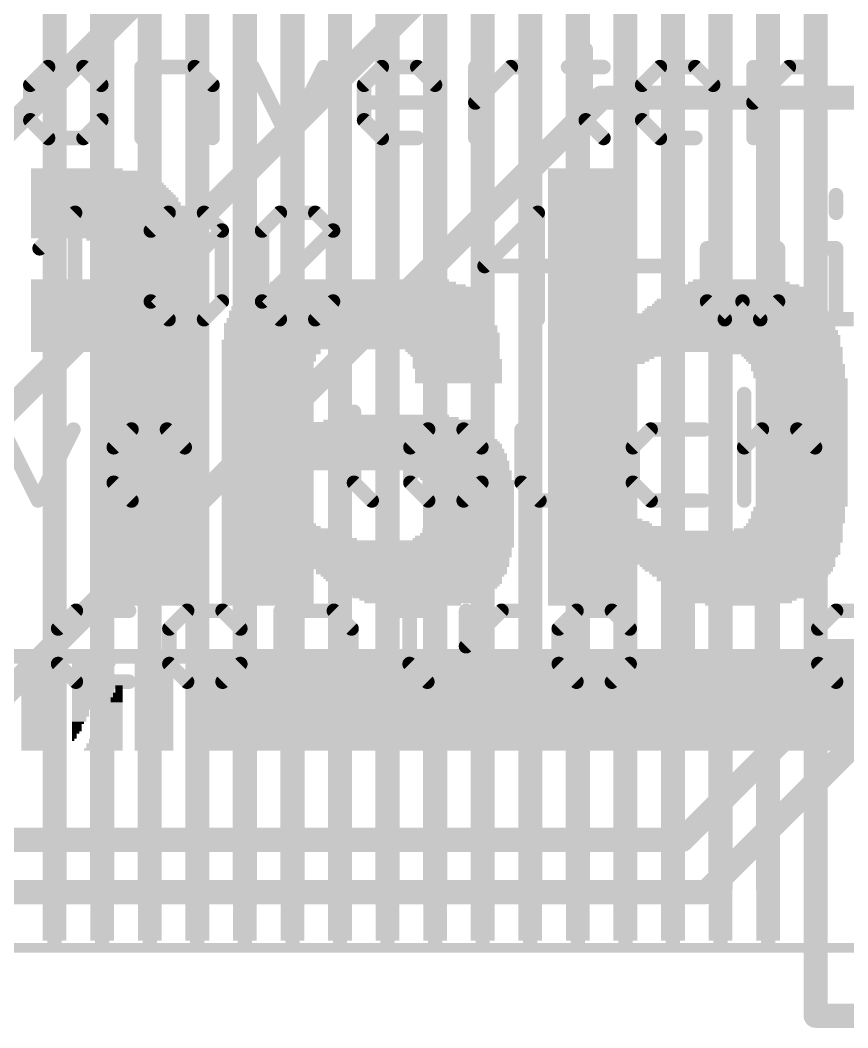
# Model space of a CAD drawing. Extents: x -14.2 to 48.4, y -5.3 to 35.
# Drawn here: x 20.07 to 28.77, y 3.42 to 14.02 of the extents above; entities that cross this region are included whole.
import ezdxf

# ---------------------------------------------------------------- set-up
doc = ezdxf.new("R2010")
doc.units = 0
for name, color, linetype in [('1', 12, 'CONTINUOUS'), ('16', 132, 'CONTINUOUS'), ('21', 40, 'CONTINUOUS'), ('22', 6, 'CONTINUOUS'), ('51', 253, 'CONTINUOUS')]:
    doc.layers.add(name, color=color, linetype=linetype)

# ---------------------------------------------------------------- blocks, each defined once
blk = doc.blocks.new('RECT')
blk.add_solid([(-0.5, -0.5), (0.5, -0.5), (-0.5, 0.5), (0.5, 0.5)])

msp = doc.modelspace()

# ---------------------------------------------------------------- linework, layer by layer
at = {"layer": '1', "const_width": 0.254}
for points in [[(20.43, 4.89), (20.43, 18.16)], [(20.93, 18.16), (20.93, 4.89)], [(21.43, 4.89), (21.43, 18.16)], [(21.93, 18.16), (21.93, 4.89)], [(22.43, 4.89), (22.43, 18.16)], [(22.93, 18.16), (22.93, 4.89)], [(23.43, 4.89), (23.43, 18.16)], [(23.93, 18.16), (23.93, 4.89)], [(24.43, 4.89), (24.43, 18.16)], [(24.93, 18.16), (24.93, 4.89)], [(25.43, 4.89), (25.43, 18.16)], [(25.93, 18.16), (25.93, 4.89)], [(26.43, 4.89), (26.43, 18.16)], [(26.93, 18.16), (26.93, 4.89)], [(27.43, 4.89), (27.43, 18.16)], [(27.93, 18.16), (27.93, 4.89)], [(28.43, 4.89), (28.43, 18.16)], [(28.43, 3.75), (28.43, 4.89)], [(28.43, 4.89), (28.43, 3.55)], [(28.43, 3.55), (29.48, 3.55)]]:
    msp.add_lwpolyline(points, dxfattribs=at)
at = {"layer": '1', "const_width": 0.127}
for points in [[(28.4935, 4.89, 1), (28.3665, 4.89)], [(28.4935, 4.89, 1), (28.3665, 4.89)], [(20.3665, 4.89, 1), (20.4935, 4.89)], [(20.8665, 4.89, 1), (20.9935, 4.89)], [(21.3665, 4.89, 1), (21.4935, 4.89)], [(21.8665, 4.89, 1), (21.9935, 4.89)], [(22.3665, 4.89, 1), (22.4935, 4.89)], [(22.8665, 4.89, 1), (22.9935, 4.89)], [(23.3665, 4.89, 1), (23.4935, 4.89)], [(23.8665, 4.89, 1), (23.9935, 4.89)], [(24.3665, 4.89, 1), (24.4935, 4.89)], [(24.8665, 4.89, 1), (24.9935, 4.89)], [(25.3665, 4.89, 1), (25.4935, 4.89)], [(25.8665, 4.89, 1), (25.9935, 4.89)], [(26.3665, 4.89, 1), (26.4935, 4.89)], [(26.8665, 4.89, 1), (26.9935, 4.89)], [(27.3665, 4.89, 1), (27.4935, 4.89)], [(27.8665, 4.89, 1), (27.9935, 4.89)], [(28.3665, 4.89, 1), (28.4935, 4.89)], [(28.3665, 3.75, 1), (28.4935, 3.75)], [(28.43, 3.6135, 1), (28.43, 3.4865)], [(28.3665, 3.55, 1), (28.4935, 3.55)]]:
    msp.add_lwpolyline(points, format="xyb", dxfattribs=at)
at = {"layer": '16', "const_width": 0.254}
for points in [[(17.48, 10.4), (23.68, 16.6)], [(18.68, 8.65), (24.93, 14.9)], [(36.146, 13.716), (27.28, 4.85)], [(19.88, 6.9), (26.18, 13.2)], [(26.18, 13.2), (30.592, 13.2)], [(34.58, 12.95), (27.03, 5.4)], [(27.03, 5.4), (11.9319, 5.4)], [(27.28, 4.85), (11.6813, 4.85)]]:
    msp.add_lwpolyline(points, dxfattribs=at)
at = {"layer": '16', "const_width": 0.127}
for points in [[(26.18, 13.2635, 1), (26.18, 13.1365)], [(26.2249, 13.1551, 1), (26.1351, 13.2449)], [(26.9851, 5.4449, 1), (27.0749, 5.3551)], [(27.03, 5.3365, 1), (27.03, 5.4635)], [(27.2351, 4.8949, 1), (27.3249, 4.8051)], [(27.28, 4.7865, 1), (27.28, 4.9135)]]:
    msp.add_lwpolyline(points, format="xyb", dxfattribs=at)
at = {"layer": '21', "const_width": 0.1524}
for points in [[(26.0134, 13.7083), (26.0134, 12.9626)], [(20.3613, 13.5219), (20.1749, 13.3355)], [(20.7342, 13.5219), (20.3613, 13.5219)], [(20.9206, 13.3355), (20.7342, 13.5219)], [(21.3443, 12.7762), (21.3443, 13.5219)], [(21.3443, 13.5219), (21.9036, 13.5219)], [(21.9036, 13.5219), (22.09, 13.3355)], [(22.5137, 13.5219), (22.8865, 12.7762)], [(22.8865, 12.7762), (23.2594, 13.5219)], [(23.6831, 13.3355), (23.8695, 13.5219)], [(23.8695, 13.5219), (24.2424, 13.5219)], [(24.2424, 13.5219), (24.4288, 13.3355)], [(24.8525, 12.7762), (24.8525, 13.5219)], [(24.8525, 13.1491), (25.2253, 13.5219)], [(25.2253, 13.5219), (25.4118, 13.5219)], [(25.827, 13.5219), (26.1998, 13.5219)], [(26.6066, 13.3355), (26.793, 13.5219)], [(26.793, 13.5219), (27.1658, 13.5219)], [(27.1658, 13.5219), (27.3523, 13.3355)], [(27.776, 12.7762), (27.776, 13.5219)], [(27.776, 13.1491), (28.1488, 13.5219)], [(28.1488, 13.5219), (28.3352, 13.5219)], [(20.1749, 13.3355), (20.1749, 12.9626)], [(20.9206, 12.9626), (20.9206, 13.3355)], [(22.09, 13.3355), (22.09, 12.7762)], [(23.6831, 12.9626), (23.6831, 13.3355)], [(24.4288, 13.3355), (24.4288, 13.1491)], [(26.6066, 12.9626), (26.6066, 13.3355)], [(27.3523, 13.3355), (27.3523, 13.1491)], [(24.4288, 13.1491), (23.6831, 13.1491)], [(27.3523, 13.1491), (26.6066, 13.1491)], [(20.1749, 12.9626), (20.3613, 12.7762)], [(20.7342, 12.7762), (20.9206, 12.9626)], [(23.8695, 12.7762), (23.6831, 12.9626)], [(26.0134, 12.9626), (26.1998, 12.7762)], [(26.793, 12.7762), (26.6066, 12.9626)], [(20.3613, 12.7762), (20.7342, 12.7762)], [(24.2424, 12.7762), (23.8695, 12.7762)], [(27.1658, 12.7762), (26.793, 12.7762)], [(28.6445, 12.1762), (28.6445, 11.9898)], [(20.2723, 11.6169), (20.6452, 11.9898)], [(20.6452, 11.9898), (20.6452, 10.8712)], [(21.4417, 11.8033), (21.6282, 11.9898)], [(21.6282, 11.9898), (22.001, 11.9898)], [(22.001, 11.9898), (22.1874, 11.8033)], [(22.6111, 11.8033), (22.7975, 11.9898)], [(22.7975, 11.9898), (23.1704, 11.9898)], [(23.1704, 11.9898), (23.3568, 11.8033)], [(25.5092, 11.9898), (24.9499, 11.4305)], [(25.5092, 10.8712), (25.5092, 11.9898)], [(21.4417, 11.0576), (21.4417, 11.8033)], [(21.4417, 11.0576), (22.1874, 11.8033)], [(22.1874, 11.8033), (22.1874, 11.0576)], [(22.6111, 11.0576), (22.6111, 11.8033)], [(22.6111, 11.0576), (23.3568, 11.8033)], [(23.3568, 11.8033), (23.3568, 11.0576)], [(27.2887, 11.6169), (27.2887, 11.0576)], [(28.0344, 11.0576), (28.0344, 11.6169)], [(28.4581, 11.6169), (28.6445, 11.6169)], [(28.6445, 11.6169), (28.6445, 10.8712)], [(24.9499, 11.4305), (25.6956, 11.4305)], [(26.1193, 11.4305), (26.865, 11.4305)], [(21.6282, 10.8712), (21.4417, 11.0576)], [(22.1874, 11.0576), (22.001, 10.8712)], [(22.7975, 10.8712), (22.6111, 11.0576)], [(23.3568, 11.0576), (23.1704, 10.8712)], [(27.2887, 11.0576), (27.4751, 10.8712)], [(27.4751, 10.8712), (27.6616, 11.0576)], [(27.6616, 11.0576), (27.848, 10.8712)], [(27.848, 10.8712), (28.0344, 11.0576)], [(20.2723, 10.8712), (21.018, 10.8712)], [(22.001, 10.8712), (21.6282, 10.8712)], [(23.1704, 10.8712), (22.7975, 10.8712)], [(28.4581, 10.8712), (28.831, 10.8712)], [(27.6785, 10.0848), (27.6785, 8.9662)], [(23.5771, 9.8983), (23.5771, 9.1526)], [(19.8825, 9.7119), (20.2554, 8.9662)], [(20.2554, 8.9662), (20.6282, 9.7119)], [(21.0519, 9.5255), (21.2384, 9.7119)], [(21.2384, 9.7119), (21.6112, 9.7119)], [(21.6112, 9.7119), (21.7976, 9.5255)], [(23.3907, 9.7119), (23.7636, 9.7119)], [(24.3567, 9.7119), (24.1703, 9.5255)], [(24.7296, 9.7119), (24.3567, 9.7119)], [(24.916, 9.5255), (24.7296, 9.7119)], [(25.3397, 9.7119), (25.3397, 9.1526)], [(26.0854, 8.9662), (26.0854, 9.7119)], [(26.6955, 9.7119), (26.5091, 9.5255)], [(27.2548, 9.7119), (26.6955, 9.7119)], [(27.6785, 9.5255), (27.8649, 9.7119)], [(27.8649, 9.7119), (28.2378, 9.7119)], [(28.2378, 9.7119), (28.4242, 9.5255)], [(21.0519, 9.1526), (21.0519, 9.5255)], [(21.7976, 9.5255), (21.7976, 9.3391)], [(24.1703, 9.5255), (24.1703, 9.1526)], [(24.916, 9.1526), (24.916, 9.5255)], [(26.5091, 9.5255), (26.5091, 9.1526)], [(28.4242, 9.5255), (28.4242, 8.9662)], [(21.7976, 9.3391), (21.0519, 9.3391)], [(21.2384, 8.9662), (21.0519, 9.1526)], [(23.5771, 9.1526), (23.7636, 8.9662)], [(24.1703, 9.1526), (24.3567, 8.9662)], [(24.7296, 8.9662), (24.916, 9.1526)], [(25.3397, 9.1526), (25.5261, 8.9662)], [(26.5091, 9.1526), (26.6955, 8.9662)], [(21.6112, 8.9662), (21.2384, 8.9662)], [(24.3567, 8.9662), (24.7296, 8.9662)], [(25.5261, 8.9662), (26.0854, 8.9662)], [(26.6955, 8.9662), (27.2548, 8.9662)], [(26.8989, 8.1798), (27.0853, 8.1798)], [(27.0853, 8.1798), (27.0853, 7.0612)], [(27.6785, 8.1798), (27.8649, 8.1798)], [(27.8649, 8.1798), (27.8649, 7.0612)], [(24.1618, 7.9933), (24.1618, 7.2476)], [(20.6537, 7.8069), (20.4672, 7.6205)], [(21.2129, 7.8069), (20.6537, 7.8069)], [(21.8231, 7.8069), (21.6366, 7.6205)], [(22.1959, 7.8069), (21.8231, 7.8069)], [(22.3823, 7.6205), (22.1959, 7.8069)], [(22.806, 7.0612), (22.806, 7.8069)], [(22.806, 7.8069), (23.3653, 7.8069)], [(23.3653, 7.8069), (23.5517, 7.6205)], [(23.9754, 7.8069), (24.3483, 7.8069)], [(24.755, 7.0612), (24.755, 7.8069)], [(24.755, 7.4341), (25.1279, 7.8069)], [(25.1279, 7.8069), (25.3143, 7.8069)], [(25.9159, 7.8069), (25.7295, 7.6205)], [(26.2888, 7.8069), (25.9159, 7.8069)], [(26.4752, 7.6205), (26.2888, 7.8069)], [(28.4581, 7.6205), (28.6445, 7.8069)], [(28.6445, 7.8069), (29.0174, 7.8069)], [(20.4672, 7.6205), (20.4672, 7.2476)], [(21.6366, 7.6205), (21.6366, 7.2476)], [(22.3823, 7.2476), (22.3823, 7.6205)], [(23.5517, 7.6205), (23.5517, 7.0612)], [(25.7295, 7.6205), (25.7295, 7.2476)], [(26.4752, 7.2476), (26.4752, 7.6205)], [(28.4581, 7.2476), (28.4581, 7.6205)], [(29.2038, 7.4341), (28.4581, 7.4341)], [(20.4672, 7.2476), (20.6537, 7.0612)], [(21.6366, 7.2476), (21.8231, 7.0612)], [(22.1959, 7.0612), (22.3823, 7.2476)], [(24.1618, 7.2476), (24.3483, 7.0612)], [(25.7295, 7.2476), (25.9159, 7.0612)], [(26.2888, 7.0612), (26.4752, 7.2476)], [(28.6445, 7.0612), (28.4581, 7.2476)], [(20.6537, 7.0612), (21.2129, 7.0612)], [(21.8231, 7.0612), (22.1959, 7.0612)], [(25.9159, 7.0612), (26.2888, 7.0612)], [(26.8989, 7.0612), (27.2718, 7.0612)], [(27.6785, 7.0612), (28.0514, 7.0612)], [(29.0174, 7.0612), (28.6445, 7.0612)]]:
    msp.add_lwpolyline(points, dxfattribs=at)
at = {"layer": '21', "const_width": 0.0762}
for points in [[(26.0515, 13.7083, 1), (25.9753, 13.7083)], [(20.3613, 13.56, 1), (20.3613, 13.4838)], [(20.3883, 13.495, 1), (20.3344, 13.5488)], [(20.7611, 13.5488, 1), (20.7072, 13.495)], [(20.7342, 13.4838, 1), (20.7342, 13.56)], [(21.3824, 13.5219, 1), (21.3062, 13.5219)], [(21.3443, 13.56, 1), (21.3443, 13.4838)], [(21.9305, 13.5488, 1), (21.8766, 13.495)], [(21.9036, 13.4838, 1), (21.9036, 13.56)], [(22.5478, 13.5389, 1), (22.4796, 13.5049)], [(23.2935, 13.5049, 1), (23.2253, 13.5389)], [(23.8695, 13.56, 1), (23.8695, 13.4838)], [(23.8964, 13.495, 1), (23.8426, 13.5488)], [(24.2693, 13.5488, 1), (24.2154, 13.495)], [(24.2424, 13.4838, 1), (24.2424, 13.56)], [(24.8906, 13.5219, 1), (24.8144, 13.5219)], [(25.2253, 13.56, 1), (25.2253, 13.4838)], [(25.2523, 13.495, 1), (25.1984, 13.5488)], [(25.4118, 13.4838, 1), (25.4118, 13.56)], [(25.827, 13.56, 1), (25.827, 13.4838)], [(26.1998, 13.4838, 1), (26.1998, 13.56)], [(26.793, 13.56, 1), (26.793, 13.4838)], [(26.8199, 13.495, 1), (26.7661, 13.5488)], [(27.1928, 13.5488, 1), (27.1389, 13.495)], [(27.1658, 13.4838, 1), (27.1658, 13.56)], [(27.8141, 13.5219, 1), (27.7379, 13.5219)], [(28.1488, 13.56, 1), (28.1488, 13.4838)], [(28.1758, 13.495, 1), (28.1219, 13.5488)], [(28.3352, 13.4838, 1), (28.3352, 13.56)], [(20.1479, 13.3624, 1), (20.2018, 13.3085)], [(20.213, 13.3355, 1), (20.1368, 13.3355)], [(20.9587, 13.3355, 1), (20.8825, 13.3355)], [(20.8936, 13.3085, 1), (20.9475, 13.3624)], [(22.1281, 13.3355, 1), (22.0519, 13.3355)], [(22.063, 13.3085, 1), (22.1169, 13.3624)], [(23.6561, 13.3624, 1), (23.71, 13.3085)], [(23.7212, 13.3355, 1), (23.645, 13.3355)], [(24.4669, 13.3355, 1), (24.3907, 13.3355)], [(24.4018, 13.3085, 1), (24.4557, 13.3624)], [(26.5796, 13.3624, 1), (26.6335, 13.3085)], [(26.6447, 13.3355, 1), (26.5685, 13.3355)], [(27.3904, 13.3355, 1), (27.3142, 13.3355)], [(27.3253, 13.3085, 1), (27.3792, 13.3624)], [(23.6831, 13.1872, 1), (23.6831, 13.111)], [(24.3907, 13.1491, 1), (24.4669, 13.1491)], [(24.4288, 13.111, 1), (24.4288, 13.1872)], [(24.8255, 13.176, 1), (24.8794, 13.1221)], [(26.6066, 13.1872, 1), (26.6066, 13.111)], [(27.3142, 13.1491, 1), (27.3904, 13.1491)], [(27.3523, 13.111, 1), (27.3523, 13.1872)], [(27.749, 13.176, 1), (27.8029, 13.1221)], [(20.2018, 12.9896, 1), (20.1479, 12.9357)], [(20.9475, 12.9357, 1), (20.8937, 12.9896)], [(23.71, 12.9896, 1), (23.6561, 12.9357)], [(26.0403, 12.9896, 1), (25.9865, 12.9357)], [(26.6335, 12.9896, 1), (26.5796, 12.9357)], [(20.1368, 12.9626, 1), (20.213, 12.9626)], [(20.8825, 12.9626, 1), (20.9587, 12.9626)], [(23.645, 12.9626, 1), (23.7212, 12.9626)], [(25.9753, 12.9626, 1), (26.0515, 12.9626)], [(26.5685, 12.9626, 1), (26.6447, 12.9626)], [(20.3613, 12.8143, 1), (20.3613, 12.7381)], [(20.3344, 12.7493, 1), (20.3883, 12.8031)], [(20.7072, 12.8031, 1), (20.7611, 12.7493)], [(20.7342, 12.7381, 1), (20.7342, 12.8143)], [(22.8525, 12.7932, 1), (22.9206, 12.7592)], [(22.8525, 12.7592, 1), (22.9206, 12.7932)], [(23.8695, 12.8143, 1), (23.8695, 12.7381)], [(23.8426, 12.7493, 1), (23.8964, 12.8031)], [(24.2424, 12.7381, 1), (24.2424, 12.8143)], [(26.1729, 12.7493, 1), (26.2268, 12.8031)], [(26.793, 12.8143, 1), (26.793, 12.7381)], [(26.7661, 12.7493, 1), (26.8199, 12.8031)], [(27.1658, 12.7381, 1), (27.1658, 12.8143)], [(21.3062, 12.7762, 1), (21.3824, 12.7762)], [(22.0519, 12.7762, 1), (22.1281, 12.7762)], [(24.8144, 12.7762, 1), (24.8906, 12.7762)], [(27.7379, 12.7762, 1), (27.8141, 12.7762)], [(28.6826, 12.1762, 1), (28.6064, 12.1762)], [(20.6833, 11.9898, 1), (20.6071, 11.9898)], [(20.6721, 11.9628, 1), (20.6182, 12.0167)], [(21.6282, 12.0279, 1), (21.6282, 11.9517)], [(21.6551, 11.9628, 1), (21.6012, 12.0167)], [(22.0279, 12.0167, 1), (21.9741, 11.9628)], [(22.001, 11.9517, 1), (22.001, 12.0279)], [(22.7975, 12.0279, 1), (22.7975, 11.9517)], [(22.8245, 11.9628, 1), (22.7706, 12.0167)], [(23.1973, 12.0167, 1), (23.1435, 11.9628)], [(23.1704, 11.9517, 1), (23.1704, 12.0279)], [(25.5473, 11.9898, 1), (25.4711, 11.9898)], [(25.5361, 11.9628, 1), (25.4822, 12.0167)], [(28.6064, 11.9898, 1), (28.6826, 11.9898)], [(21.4798, 11.8033, 1), (21.4036, 11.8033)], [(21.4148, 11.8303, 1), (21.4687, 11.7764)], [(22.2255, 11.8033, 1), (22.1493, 11.8033)], [(22.2144, 11.7764, 1), (22.1605, 11.8303)], [(22.1605, 11.7764, 1), (22.2144, 11.8303)], [(22.6492, 11.8033, 1), (22.573, 11.8033)], [(22.5842, 11.8303, 1), (22.6381, 11.7764)], [(23.3949, 11.8033, 1), (23.3187, 11.8033)], [(23.3838, 11.7764, 1), (23.3299, 11.8303)], [(23.3299, 11.7764, 1), (23.3838, 11.8303)], [(20.2454, 11.6438, 1), (20.2993, 11.59)], [(27.3268, 11.6169, 1), (27.2506, 11.6169)], [(28.0725, 11.6169, 1), (27.9963, 11.6169)], [(28.4581, 11.655, 1), (28.4581, 11.5788)], [(28.6826, 11.6169, 1), (28.6064, 11.6169)], [(28.6445, 11.5788, 1), (28.6445, 11.655)], [(24.9499, 11.4686, 1), (24.9499, 11.3924)], [(24.923, 11.4574, 1), (24.9769, 11.4035)], [(25.6956, 11.3924, 1), (25.6956, 11.4686)], [(26.1193, 11.4686, 1), (26.1193, 11.3924)], [(26.865, 11.3924, 1), (26.865, 11.4686)], [(21.4687, 11.0846, 1), (21.4148, 11.0307)], [(21.4148, 11.0846, 1), (21.4687, 11.0307)], [(22.2144, 11.0307, 1), (22.1605, 11.0846)], [(22.6381, 11.0846, 1), (22.5842, 11.0307)], [(22.5842, 11.0846, 1), (22.6381, 11.0307)], [(23.3838, 11.0307, 1), (23.3299, 11.0846)], [(27.3157, 11.0846, 1), (27.2618, 11.0307)], [(27.6885, 11.0846, 1), (27.6346, 11.0307)], [(27.6885, 11.0307, 1), (27.6346, 11.0846)], [(28.0614, 11.0307, 1), (28.0075, 11.0846)], [(21.4036, 11.0576, 1), (21.4798, 11.0576)], [(22.1493, 11.0576, 1), (22.2255, 11.0576)], [(22.573, 11.0576, 1), (22.6492, 11.0576)], [(23.3187, 11.0576, 1), (23.3949, 11.0576)], [(27.2506, 11.0576, 1), (27.3268, 11.0576)], [(27.9963, 11.0576, 1), (28.0725, 11.0576)], [(20.2723, 10.9093, 1), (20.2723, 10.8331)], [(21.018, 10.8331, 1), (21.018, 10.9093)], [(21.6282, 10.9093, 1), (21.6282, 10.8331)], [(21.6012, 10.8443, 1), (21.6551, 10.8981)], [(21.9741, 10.8981, 1), (22.0279, 10.8443)], [(22.001, 10.8331, 1), (22.001, 10.9093)], [(22.7975, 10.9093, 1), (22.7975, 10.8331)], [(22.7706, 10.8443, 1), (22.8245, 10.8981)], [(23.1435, 10.8981, 1), (23.1973, 10.8443)], [(23.1704, 10.8331, 1), (23.1704, 10.9093)], [(27.4482, 10.8981, 1), (27.5021, 10.8443)], [(27.4482, 10.8443, 1), (27.5021, 10.8981)], [(27.821, 10.8981, 1), (27.8749, 10.8443)], [(27.821, 10.8443, 1), (27.8749, 10.8981)], [(28.4581, 10.9093, 1), (28.4581, 10.8331)], [(20.6071, 10.8712, 1), (20.6833, 10.8712)], [(25.4711, 10.8712, 1), (25.5473, 10.8712)], [(28.6064, 10.8712, 1), (28.6826, 10.8712)], [(27.7166, 10.0848, 1), (27.6404, 10.0848)], [(23.6152, 9.8983, 1), (23.539, 9.8983)], [(20.6623, 9.6949, 1), (20.5942, 9.7289)], [(21.2384, 9.75, 1), (21.2384, 9.6738)], [(21.2653, 9.685, 1), (21.2114, 9.7388)], [(21.6381, 9.7388, 1), (21.5843, 9.685)], [(21.6112, 9.6738, 1), (21.6112, 9.75)], [(23.3907, 9.75, 1), (23.3907, 9.6738)], [(23.7636, 9.6738, 1), (23.7636, 9.75)], [(24.3567, 9.75, 1), (24.3567, 9.6738)], [(24.3837, 9.685, 1), (24.3298, 9.7388)], [(24.7565, 9.7388, 1), (24.7027, 9.685)], [(24.7296, 9.6738, 1), (24.7296, 9.75)], [(25.3778, 9.7119, 1), (25.3016, 9.7119)], [(26.1235, 9.7119, 1), (26.0473, 9.7119)], [(26.6955, 9.75, 1), (26.6955, 9.6738)], [(26.7225, 9.685, 1), (26.6686, 9.7388)], [(27.2548, 9.6738, 1), (27.2548, 9.75)], [(27.8649, 9.75, 1), (27.8649, 9.6738)], [(27.8919, 9.685, 1), (27.838, 9.7388)], [(28.2647, 9.7388, 1), (28.2108, 9.685)], [(28.2378, 9.6738, 1), (28.2378, 9.75)], [(21.09, 9.5255, 1), (21.0138, 9.5255)], [(21.025, 9.5524, 1), (21.0789, 9.4985)], [(21.8357, 9.5255, 1), (21.7595, 9.5255)], [(21.7707, 9.4985, 1), (21.8246, 9.5524)], [(24.2084, 9.5255, 1), (24.1322, 9.5255)], [(24.1434, 9.5524, 1), (24.1973, 9.4985)], [(24.9541, 9.5255, 1), (24.8779, 9.5255)], [(24.8891, 9.4985, 1), (24.943, 9.5524)], [(26.5472, 9.5255, 1), (26.471, 9.5255)], [(26.4822, 9.5524, 1), (26.5361, 9.4985)], [(27.6516, 9.5524, 1), (27.7055, 9.4985)], [(28.4623, 9.5255, 1), (28.3861, 9.5255)], [(28.3973, 9.4985, 1), (28.4512, 9.5524)], [(21.0519, 9.3772, 1), (21.0519, 9.301)], [(21.7595, 9.3391, 1), (21.8357, 9.3391)], [(21.7976, 9.301, 1), (21.7976, 9.3772)], [(21.0789, 9.1796, 1), (21.025, 9.1257)], [(23.6041, 9.1796, 1), (23.5502, 9.1257)], [(24.1973, 9.1796, 1), (24.1434, 9.1257)], [(24.943, 9.1257, 1), (24.8891, 9.1796)], [(25.3667, 9.1796, 1), (25.3128, 9.1257)], [(26.5361, 9.1796, 1), (26.4822, 9.1257)], [(21.0138, 9.1526, 1), (21.09, 9.1526)], [(23.539, 9.1526, 1), (23.6152, 9.1526)], [(24.1322, 9.1526, 1), (24.2084, 9.1526)], [(24.8779, 9.1526, 1), (24.9541, 9.1526)], [(25.3016, 9.1526, 1), (25.3778, 9.1526)], [(26.471, 9.1526, 1), (26.5472, 9.1526)], [(20.2213, 8.9832, 1), (20.2895, 8.9492)], [(20.2213, 8.9492, 1), (20.2895, 8.9832)], [(21.2384, 9.0043, 1), (21.2384, 8.9281)], [(21.2114, 8.9393, 1), (21.2653, 8.9931)], [(21.6112, 8.9281, 1), (21.6112, 9.0043)], [(23.7366, 8.9393, 1), (23.7905, 8.9931)], [(24.3567, 9.0043, 1), (24.3567, 8.9281)], [(24.3298, 8.9393, 1), (24.3837, 8.9931)], [(24.7027, 8.9931, 1), (24.7565, 8.9393)], [(24.7296, 8.9281, 1), (24.7296, 9.0043)], [(25.5261, 9.0043, 1), (25.5261, 8.9281)], [(25.4992, 8.9393, 1), (25.5531, 8.9931)], [(26.0473, 8.9662, 1), (26.1235, 8.9662)], [(26.0854, 8.9281, 1), (26.0854, 9.0043)], [(26.6955, 9.0043, 1), (26.6955, 8.9281)], [(26.6686, 8.9393, 1), (26.7225, 8.9931)], [(27.2548, 8.9281, 1), (27.2548, 9.0043)], [(27.6404, 8.9662, 1), (27.7166, 8.9662)], [(28.3861, 8.9662, 1), (28.4623, 8.9662)], [(26.8989, 8.2179, 1), (26.8989, 8.1417)], [(27.1234, 8.1798, 1), (27.0472, 8.1798)], [(27.0853, 8.1417, 1), (27.0853, 8.2179)], [(27.6785, 8.2179, 1), (27.6785, 8.1417)], [(27.903, 8.1798, 1), (27.8268, 8.1798)], [(27.8649, 8.1417, 1), (27.8649, 8.2179)], [(24.1999, 7.9933, 1), (24.1237, 7.9933)], [(20.6537, 7.845, 1), (20.6537, 7.7688)], [(20.6806, 7.78, 1), (20.6267, 7.8338)], [(21.2129, 7.7688, 1), (21.2129, 7.845)], [(21.8231, 7.845, 1), (21.8231, 7.7688)], [(21.85, 7.78, 1), (21.7961, 7.8338)], [(22.2228, 7.8338, 1), (22.169, 7.78)], [(22.1959, 7.7688, 1), (22.1959, 7.845)], [(22.8441, 7.8069, 1), (22.7679, 7.8069)], [(22.806, 7.845, 1), (22.806, 7.7688)], [(23.3922, 7.8338, 1), (23.3384, 7.78)], [(23.3653, 7.7688, 1), (23.3653, 7.845)], [(23.9754, 7.845, 1), (23.9754, 7.7688)], [(24.3483, 7.7688, 1), (24.3483, 7.845)], [(24.7931, 7.8069, 1), (24.7169, 7.8069)], [(25.1279, 7.845, 1), (25.1279, 7.7688)], [(25.1548, 7.78, 1), (25.1009, 7.8338)], [(25.3143, 7.7688, 1), (25.3143, 7.845)], [(25.9159, 7.845, 1), (25.9159, 7.7688)], [(25.9429, 7.78, 1), (25.889, 7.8338)], [(26.3157, 7.8338, 1), (26.2618, 7.78)], [(26.2888, 7.7688, 1), (26.2888, 7.845)], [(28.6445, 7.845, 1), (28.6445, 7.7688)], [(28.6715, 7.78, 1), (28.6176, 7.8338)], [(20.5053, 7.6205, 1), (20.4291, 7.6205)], [(20.4403, 7.6474, 1), (20.4942, 7.5935)], [(21.6747, 7.6205, 1), (21.5985, 7.6205)], [(21.6097, 7.6474, 1), (21.6636, 7.5935)], [(22.4204, 7.6205, 1), (22.3442, 7.6205)], [(22.3554, 7.5935, 1), (22.4093, 7.6474)], [(23.5898, 7.6205, 1), (23.5136, 7.6205)], [(23.5248, 7.5935, 1), (23.5787, 7.6474)], [(25.7676, 7.6205, 1), (25.6914, 7.6205)], [(25.7026, 7.6474, 1), (25.7565, 7.5935)], [(26.5133, 7.6205, 1), (26.4371, 7.6205)], [(26.4483, 7.5935, 1), (26.5022, 7.6474)], [(28.4962, 7.6205, 1), (28.42, 7.6205)], [(28.4312, 7.6474, 1), (28.485, 7.5935)], [(24.7281, 7.461, 1), (24.782, 7.4071)], [(28.4581, 7.4722, 1), (28.4581, 7.396)], [(20.4942, 7.2746, 1), (20.4403, 7.2207)], [(21.6636, 7.2746, 1), (21.6097, 7.2207)], [(22.4093, 7.2207, 1), (22.3554, 7.2746)], [(24.1888, 7.2746, 1), (24.1349, 7.2207)], [(25.7565, 7.2746, 1), (25.7026, 7.2207)], [(26.5022, 7.2207, 1), (26.4483, 7.2746)], [(28.485, 7.2746, 1), (28.4312, 7.2207)], [(20.4291, 7.2476, 1), (20.5053, 7.2476)], [(21.5985, 7.2476, 1), (21.6747, 7.2476)], [(22.3442, 7.2476, 1), (22.4204, 7.2476)], [(24.1237, 7.2476, 1), (24.1999, 7.2476)], [(25.6914, 7.2476, 1), (25.7676, 7.2476)], [(26.4371, 7.2476, 1), (26.5133, 7.2476)], [(28.42, 7.2476, 1), (28.4962, 7.2476)], [(20.6537, 7.0993, 1), (20.6537, 7.0231)], [(20.6267, 7.0343, 1), (20.6806, 7.0881)], [(21.2129, 7.0231, 1), (21.2129, 7.0993)], [(21.8231, 7.0993, 1), (21.8231, 7.0231)], [(21.7961, 7.0343, 1), (21.85, 7.0881)], [(22.169, 7.0881, 1), (22.2228, 7.0343)], [(22.1959, 7.0231, 1), (22.1959, 7.0993)], [(22.7679, 7.0612, 1), (22.8441, 7.0612)], [(23.5136, 7.0612, 1), (23.5898, 7.0612)], [(24.3213, 7.0343, 1), (24.3752, 7.0881)], [(24.7169, 7.0612, 1), (24.7931, 7.0612)], [(25.9159, 7.0993, 1), (25.9159, 7.0231)], [(25.889, 7.0343, 1), (25.9429, 7.0881)], [(26.2619, 7.0881, 1), (26.3157, 7.0343)], [(26.2888, 7.0231, 1), (26.2888, 7.0993)], [(26.8989, 7.0993, 1), (26.8989, 7.0231)], [(27.0472, 7.0612, 1), (27.1234, 7.0612)], [(27.2718, 7.0231, 1), (27.2718, 7.0993)], [(27.6785, 7.0993, 1), (27.6785, 7.0231)], [(27.8268, 7.0612, 1), (27.903, 7.0612)], [(28.0514, 7.0231, 1), (28.0514, 7.0993)], [(28.6445, 7.0993, 1), (28.6445, 7.0231)], [(28.6176, 7.0343, 1), (28.6715, 7.0881)]]:
    msp.add_lwpolyline(points, format="xyb", dxfattribs=at)
at = {"layer": '51', "const_width": 0.1016}
msp.add_lwpolyline([(10.33, 4.265), (36.03, 4.265)], dxfattribs=at)

# ---------------------------------------------------------------- block references
at = {"layer": '1', "xscale": 1.1, "yscale": 0.25, "rotation": 90}
for p in [(20.43, 4.89), (20.93, 4.89), (21.43, 4.89), (21.93, 4.89), (22.43, 4.89), (22.93, 4.89), (23.43, 4.89), (23.93, 4.89), (24.43, 4.89), (24.93, 4.89), (25.43, 4.89), (25.93, 4.89), (26.43, 4.89), (26.93, 4.89), (27.43, 4.89), (27.93, 4.89), (28.43, 4.89)]:
    msp.add_blockref('RECT', p, dxfattribs=at)
at = {"layer": '22', "yscale": 0.0254, "rotation": 180}
for p, xscale in [((20.6629, 12.446), 0.9652), ((20.7645, 12.4206), 1.1684), ((20.7772, 12.3952), 1.1938), ((26.0858, 12.446), 0.9398), ((26.0858, 12.4206), 0.9398), ((26.0858, 12.3952), 0.9398), ((20.8153, 12.3698), 1.27), ((20.8534, 12.3444), 1.3462), ((20.8534, 12.319), 1.3462), ((20.8788, 12.2936), 1.397), ((26.0858, 12.3698), 0.9398), ((26.0858, 12.3444), 0.9398), ((26.0858, 12.319), 0.9398), ((26.0858, 12.2936), 0.9398), ((20.8915, 12.2682), 1.4224), ((20.9042, 12.2428), 1.4478), ((20.9169, 12.2174), 1.4732), ((20.9296, 12.192), 1.4986), ((26.0858, 12.2682), 0.9398), ((26.0858, 12.2428), 0.9398), ((26.0858, 12.2174), 0.9398), ((26.0858, 12.192), 0.9398), ((20.9423, 12.1666), 1.524), ((20.955, 12.1412), 1.5494), ((20.955, 12.1158), 1.5494), ((20.9677, 12.0904), 1.5748), ((20.9677, 12.065), 1.5748), ((26.0858, 12.1666), 0.9398), ((26.0858, 12.1412), 0.9398), ((26.0858, 12.1158), 0.9398), ((26.0858, 12.0904), 0.9398), ((26.0858, 12.065), 0.9398), ((20.9677, 12.0396), 1.5748), ((20.9804, 12.0142), 1.6002), ((20.9804, 11.9888), 1.6002), ((20.9931, 11.9634), 1.6256), ((26.0858, 12.0396), 0.9398), ((26.0858, 12.0142), 0.9398), ((26.0858, 11.9888), 0.9398), ((26.0858, 11.9634), 0.9398), ((20.9931, 11.938), 1.6256), ((20.9931, 11.9126), 1.6256), ((20.9931, 11.8872), 1.6256), ((20.9931, 11.8618), 1.6256), ((26.0858, 11.938), 0.9398), ((26.0858, 11.9126), 0.9398), ((26.0858, 11.8872), 0.9398), ((26.0858, 11.8618), 0.9398), ((20.9931, 11.8364), 1.6256), ((21.0058, 11.811), 1.651), ((21.0058, 11.7856), 1.651), ((21.0058, 11.7602), 1.651), ((26.0858, 11.8364), 0.9398), ((26.0858, 11.811), 0.9398), ((26.0858, 11.7856), 0.9398), ((26.0858, 11.7602), 0.9398), ((21.0058, 11.7348), 1.651), ((21.2979, 11.7094), 1.0668), ((21.336, 11.684), 0.9906), ((21.336, 11.6586), 0.9906), ((26.0858, 11.7348), 0.9398), ((26.0858, 11.7094), 0.9398), ((26.0858, 11.684), 0.9398), ((26.0858, 11.6586), 0.9398), ((21.336, 11.6332), 0.9906), ((21.3487, 11.6078), 0.9652), ((21.3487, 11.5824), 0.9652), ((21.3487, 11.557), 0.9652), ((26.0858, 11.6332), 0.9398), ((26.0858, 11.6078), 0.9398), ((26.0858, 11.5824), 0.9398), ((26.0858, 11.557), 0.9398), ((21.3487, 11.5316), 0.9652), ((21.3487, 11.5062), 0.9652), ((21.3487, 11.4808), 0.9652), ((21.3487, 11.4554), 0.9652), ((21.3487, 11.43), 0.9652), ((26.0858, 11.5316), 0.9398), ((26.0858, 11.5062), 0.9398), ((26.0858, 11.4808), 0.9398), ((26.0858, 11.4554), 0.9398), ((26.0858, 11.43), 0.9398), ((21.3487, 11.4046), 0.9652), ((21.3487, 11.3792), 0.9652), ((21.3487, 11.3538), 0.9652), ((21.3487, 11.3284), 0.9652), ((26.0858, 11.4046), 0.9398), ((26.0858, 11.3792), 0.9398), ((26.0858, 11.3538), 0.9398), ((26.0858, 11.3284), 0.9398), ((21.0058, 11.2776), 1.651), ((21.0058, 11.2522), 1.651), ((21.0058, 11.2268), 1.651), ((21.3487, 11.303), 0.9652), ((23.6601, 11.2268), 2.1844), ((23.6728, 11.2522), 1.9558), ((23.6728, 11.2776), 1.8034), ((26.0858, 11.303), 0.9398), ((26.0858, 11.2776), 0.9398), ((26.0858, 11.2522), 0.9398), ((26.0858, 11.2268), 0.9398), ((27.6352, 11.2268), 1.2446), ((27.6225, 11.2522), 1.0668), ((27.6225, 11.2776), 0.9652), ((21.0058, 11.2014), 1.651), ((21.0058, 11.176), 1.651), ((21.0058, 11.1506), 1.651), ((21.0058, 11.1252), 1.651), ((23.6474, 11.1252), 2.4638), ((23.6601, 11.1506), 2.4384), ((23.6601, 11.176), 2.3368), ((23.6601, 11.2014), 2.286), ((26.0858, 11.2014), 0.9398), ((26.0858, 11.176), 0.9398), ((26.0858, 11.1506), 0.9398), ((26.0858, 11.1252), 0.9398), ((27.6225, 11.1252), 1.5748), ((27.6352, 11.1506), 1.4986), ((27.6225, 11.176), 1.4224), ((27.6352, 11.2014), 1.3462), ((21.0058, 11.0998), 1.651), ((21.0058, 11.0744), 1.651), ((21.0058, 11.049), 1.651), ((21.0058, 11.0236), 1.651), ((23.6474, 11.0236), 2.667), ((23.6474, 11.049), 2.6162), ((23.6601, 11.0744), 2.5908), ((23.6474, 11.0998), 2.5146), ((26.0858, 11.0998), 0.9398), ((26.0858, 11.0744), 0.9398), ((26.0858, 11.049), 0.9398), ((26.0858, 11.0236), 0.9398), ((27.6098, 11.0236), 1.8034), ((27.6098, 11.049), 1.7526), ((27.6225, 11.0744), 1.7272), ((27.6225, 11.0998), 1.6256), ((21.0058, 10.9982), 1.651), ((21.0058, 10.9728), 1.651), ((21.0058, 10.9474), 1.651), ((21.0058, 10.922), 1.651), ((23.6474, 10.9474), 2.7686), ((23.6474, 10.922), 2.7686), ((23.6474, 10.9982), 2.7178), ((23.6601, 10.9728), 2.7432), ((26.0858, 10.9982), 0.9398), ((26.0858, 10.9728), 0.9398), ((26.0858, 10.9474), 0.9398), ((27.1018, 10.922), 2.9718), ((27.5844, 10.9474), 1.9558), ((27.5844, 10.9728), 1.905), ((27.5971, 10.9982), 1.8796), ((21.0058, 10.8966), 1.651), ((21.0058, 10.8712), 1.651), ((21.0058, 10.8458), 1.651), ((21.0058, 10.8204), 1.651), ((21.0058, 10.795), 1.651), ((23.6347, 10.8204), 2.8448), ((23.6474, 10.795), 2.8702), ((23.6474, 10.8712), 2.8194), ((23.6474, 10.8458), 2.8194), ((23.6601, 10.8966), 2.794), ((27.1145, 10.8966), 2.9972), ((27.1145, 10.8712), 2.9972), ((27.1272, 10.8458), 3.0226), ((27.1272, 10.8204), 3.0226), ((27.1272, 10.795), 3.0226), ((21.0058, 10.7696), 1.651), ((21.0058, 10.7442), 1.651), ((21.0058, 10.7188), 1.651), ((21.0058, 10.6934), 1.651), ((23.6474, 10.7696), 2.8702), ((23.6474, 10.7442), 2.8702), ((23.6601, 10.7188), 2.8956), ((23.6601, 10.6934), 2.8956), ((27.1272, 10.7696), 3.0226), ((27.1399, 10.7442), 3.048), ((27.1399, 10.7188), 3.048), ((27.1526, 10.6934), 3.0734), ((21.0058, 10.668), 1.651), ((21.0058, 10.6426), 1.651), ((21.0058, 10.6172), 1.651), ((21.0058, 10.5918), 1.651), ((23.6474, 10.6426), 2.921), ((23.6474, 10.6172), 2.921), ((23.6474, 10.5918), 2.921), ((23.6601, 10.668), 2.8956), ((27.1526, 10.668), 3.0734), ((27.1526, 10.6426), 3.0734), ((27.1526, 10.6172), 3.0734), ((27.1526, 10.5918), 3.0734), ((21.0058, 10.5664), 1.651), ((21.0058, 10.541), 1.651), ((21.3487, 10.5156), 0.9652), ((21.3487, 10.4902), 0.9652), ((23.6474, 10.5664), 2.921), ((22.7076, 10.541), 1.0414), ((22.7076, 10.5156), 1.0414), ((22.6822, 10.4902), 0.9906), ((24.6126, 10.541), 0.9906), ((24.6253, 10.5156), 0.9652), ((24.638, 10.4902), 0.9398), ((27.1653, 10.5664), 3.0988), ((27.1653, 10.541), 3.0988), ((26.3017, 10.5156), 1.3716), ((26.2255, 10.4902), 1.2192), ((28.1051, 10.5156), 1.2192), ((28.1813, 10.4902), 1.0668), ((21.3487, 10.4648), 0.9652), ((21.3487, 10.4394), 0.9652), ((21.3487, 10.414), 0.9652), ((21.3487, 10.3886), 0.9652), ((22.6822, 10.4648), 0.9906), ((22.6822, 10.4394), 0.9906), ((22.6695, 10.414), 0.9652), ((22.6695, 10.3886), 0.9652), ((24.6507, 10.4648), 0.9144), ((24.6634, 10.4394), 0.9398), ((24.6634, 10.414), 0.9398), ((24.6634, 10.3886), 0.9398), ((26.1747, 10.4648), 1.1176), ((26.1493, 10.4394), 1.0668), ((26.1239, 10.414), 1.016), ((26.0858, 10.3886), 0.9398), ((28.194, 10.4648), 1.0414), ((28.2067, 10.4394), 1.016), ((28.2194, 10.414), 0.9906), ((28.2448, 10.3886), 0.9906), ((21.3487, 10.3632), 0.9652), ((21.3487, 10.3378), 0.9652), ((21.3487, 10.3124), 0.9652), ((21.3487, 10.287), 0.9652), ((21.3487, 10.2616), 0.9652), ((22.6695, 10.3632), 0.9652), ((22.6695, 10.3378), 0.9652), ((22.6695, 10.3124), 0.9652), ((22.6695, 10.287), 0.9652), ((22.6695, 10.2616), 0.9652), ((24.6634, 10.3632), 0.9398), ((24.6761, 10.3378), 0.9144), ((24.6761, 10.3124), 0.9144), ((24.6761, 10.287), 0.9144), ((24.6761, 10.2616), 0.9144), ((26.0858, 10.3632), 0.9398), ((26.0858, 10.3378), 0.9398), ((26.0858, 10.3124), 0.9398), ((26.0858, 10.287), 0.9398), ((26.0858, 10.2616), 0.9398), ((28.2448, 10.3632), 0.9906), ((28.2448, 10.3378), 0.9906), ((28.2575, 10.3124), 0.9652), ((28.2575, 10.287), 0.9652), ((28.2575, 10.2616), 0.9652), ((21.3487, 10.2362), 0.9652), ((21.3487, 10.2108), 0.9652), ((21.3487, 10.1854), 0.9652), ((21.3487, 10.16), 0.9652), ((22.6695, 10.2362), 0.9652), ((22.6695, 10.2108), 0.9652), ((22.6695, 10.1854), 0.9652), ((22.6695, 10.16), 0.9652), ((24.6761, 10.2362), 0.9144), ((24.6761, 10.2108), 0.9144), ((26.0858, 10.2362), 0.9398), ((26.0858, 10.2108), 0.9398), ((26.0858, 10.1854), 0.9398), ((26.0858, 10.16), 0.9398), ((28.2829, 10.2362), 0.9652), ((28.2829, 10.2108), 0.9652), ((28.2829, 10.1854), 0.9652), ((28.2829, 10.16), 0.9652), ((21.3487, 10.1346), 0.9652), ((21.3487, 10.1092), 0.9652), ((21.3487, 10.0838), 0.9652), ((21.3487, 10.0584), 0.9652), ((22.6695, 10.1346), 0.9652), ((22.6695, 10.1092), 0.9652), ((22.6695, 10.0838), 0.9652), ((22.6695, 10.0584), 0.9652), ((26.0858, 10.1346), 0.9398), ((26.0858, 10.1092), 0.9398), ((26.0858, 10.0838), 0.9398), ((26.0858, 10.0584), 0.9398), ((28.2829, 10.1346), 0.9652), ((28.2829, 10.1092), 0.9652), ((28.2829, 10.0838), 0.9652), ((28.2829, 10.0584), 0.9652), ((21.3487, 10.033), 0.9652), ((21.3487, 10.0076), 0.9652), ((21.3487, 9.9822), 0.9652), ((21.3487, 9.9568), 0.9652), ((22.6695, 10.033), 0.9652), ((22.6695, 10.0076), 0.9652), ((22.6695, 9.9822), 0.9652), ((22.6695, 9.9568), 0.9652), ((26.0858, 10.033), 0.9398), ((26.0858, 10.0076), 0.9398), ((26.0858, 9.9822), 0.9398), ((26.0858, 9.9568), 0.9398), ((28.2829, 10.033), 0.9652), ((28.2829, 10.0076), 0.9652), ((28.2829, 9.9822), 0.9652), ((28.2829, 9.9568), 0.9652), ((21.3487, 9.9314), 0.9652), ((21.3487, 9.906), 0.9652), ((21.3487, 9.8806), 0.9652), ((21.3487, 9.8552), 0.9652), ((22.6695, 9.9314), 0.9652), ((22.6695, 9.906), 0.9652), ((22.6695, 9.8806), 0.9652), ((22.6695, 9.8552), 0.9652), ((24.0919, 9.8552), 0.9652), ((26.0858, 9.9314), 0.9398), ((26.0858, 9.906), 0.9398), ((26.0858, 9.8806), 0.9398), ((26.0858, 9.8552), 0.9398), ((28.2829, 9.9314), 0.9652), ((28.2829, 9.906), 0.9652), ((28.2829, 9.8806), 0.9652), ((28.2829, 9.8552), 0.9652), ((21.3487, 9.8298), 0.9652), ((21.3487, 9.8044), 0.9652), ((21.3487, 9.779), 0.9652), ((21.3487, 9.7536), 0.9652), ((22.6695, 9.8298), 0.9652), ((22.6695, 9.8044), 0.9652), ((23.5331, 9.779), 2.6924), ((23.5458, 9.7536), 2.7178), ((24.0284, 9.8044), 1.5494), ((24.0665, 9.8298), 1.2192), ((26.0858, 9.8298), 0.9398), ((26.0858, 9.8044), 0.9398), ((26.0858, 9.779), 0.9398), ((26.0858, 9.7536), 0.9398), ((28.2829, 9.8298), 0.9652), ((28.2829, 9.8044), 0.9652), ((28.2829, 9.779), 0.9652), ((28.2829, 9.7536), 0.9652), ((21.3487, 9.7282), 0.9652), ((21.3487, 9.7028), 0.9652), ((21.3487, 9.6774), 0.9652), ((21.3487, 9.652), 0.9652), ((21.3487, 9.6266), 0.9652), ((23.5712, 9.7282), 2.7686), ((23.5839, 9.7028), 2.794), ((23.6093, 9.6774), 2.8448), ((23.622, 9.652), 2.8702), ((23.622, 9.6266), 2.8702), ((26.0858, 9.7282), 0.9398), ((26.0858, 9.7028), 0.9398), ((26.0858, 9.6774), 0.9398), ((26.0858, 9.652), 0.9398), ((26.0858, 9.6266), 0.9398), ((28.2829, 9.7282), 0.9652), ((28.2829, 9.7028), 0.9652), ((28.2829, 9.6774), 0.9652), ((28.2829, 9.652), 0.9652), ((28.2829, 9.6266), 0.9652), ((21.3487, 9.6012), 0.9652), ((21.3487, 9.5758), 0.9652), ((21.3487, 9.5504), 0.9652), ((21.3487, 9.525), 0.9652), ((23.6347, 9.6012), 2.8956), ((23.6474, 9.5758), 2.921), ((23.6601, 9.5504), 2.9464), ((23.6601, 9.525), 2.9464), ((26.0858, 9.6012), 0.9398), ((26.0858, 9.5758), 0.9398), ((26.0858, 9.5504), 0.9398), ((26.0858, 9.525), 0.9398), ((28.2829, 9.6012), 0.9652), ((28.2829, 9.5758), 0.9652), ((28.2829, 9.5504), 0.9652), ((28.2829, 9.525), 0.9652), ((21.3487, 9.4996), 0.9652), ((21.3487, 9.4742), 0.9652), ((21.3487, 9.4488), 0.9652), ((21.3487, 9.4234), 0.9652), ((23.6728, 9.4996), 2.9718), ((23.6728, 9.4742), 2.9718), ((23.6855, 9.4488), 2.9972), ((23.6855, 9.4234), 2.9972), ((26.0858, 9.4996), 0.9398), ((26.0858, 9.4742), 0.9398), ((26.0858, 9.4488), 0.9398), ((26.0858, 9.4234), 0.9398), ((28.2829, 9.4996), 0.9652), ((28.2829, 9.4742), 0.9652), ((28.2829, 9.4488), 0.9652), ((28.2829, 9.4234), 0.9652), ((21.3487, 9.398), 0.9652), ((21.3487, 9.3726), 0.9652), ((21.3487, 9.3472), 0.9652), ((21.3487, 9.3218), 0.9652), ((23.6855, 9.398), 2.9972), ((23.6982, 9.3726), 3.0226), ((23.6982, 9.3472), 3.0226), ((23.6982, 9.3218), 3.0226), ((26.0858, 9.398), 0.9398), ((26.0858, 9.3726), 0.9398), ((26.0858, 9.3472), 0.9398), ((26.0858, 9.3218), 0.9398), ((28.2829, 9.398), 0.9652), ((28.2829, 9.3726), 0.9652), ((28.2829, 9.3472), 0.9652), ((28.2829, 9.3218), 0.9652), ((21.3487, 9.2964), 0.9652), ((21.3487, 9.271), 0.9652), ((21.3487, 9.2456), 0.9652), ((21.3487, 9.2202), 0.9652), ((23.6982, 9.2964), 3.0226), ((22.6695, 9.271), 0.9652), ((22.6695, 9.2456), 0.9652), ((22.6695, 9.2202), 0.9652), ((24.6761, 9.271), 1.1176), ((24.7142, 9.2456), 1.0414), ((24.7396, 9.2202), 0.9906), ((26.0858, 9.2964), 0.9398), ((26.0858, 9.271), 0.9398), ((26.0858, 9.2456), 0.9398), ((26.0858, 9.2202), 0.9398), ((28.2829, 9.2964), 0.9652), ((28.2829, 9.271), 0.9652), ((28.2829, 9.2456), 0.9652), ((28.2829, 9.2202), 0.9652), ((21.3487, 9.1948), 0.9652), ((21.3487, 9.1694), 0.9652), ((21.3487, 9.144), 0.9652), ((21.3487, 9.1186), 0.9652), ((22.6695, 9.1948), 0.9652), ((22.6695, 9.1694), 0.9652), ((22.6695, 9.144), 0.9652), ((22.6695, 9.1186), 0.9652), ((24.7523, 9.1948), 0.9652), ((24.7777, 9.1694), 0.9652), ((24.7777, 9.144), 0.9652), ((24.7904, 9.1186), 0.9398), ((26.0858, 9.1948), 0.9398), ((26.0858, 9.1694), 0.9398), ((26.0858, 9.144), 0.9398), ((26.0858, 9.1186), 0.9398), ((28.2829, 9.1948), 0.9652), ((28.2829, 9.1694), 0.9652), ((28.2829, 9.144), 0.9652), ((28.2829, 9.1186), 0.9652), ((21.3487, 9.0932), 0.9652), ((21.3487, 9.0678), 0.9652), ((21.3487, 9.0424), 0.9652), ((21.3487, 9.017), 0.9652), ((21.3487, 8.9916), 0.9652), ((22.6695, 9.0932), 0.9652), ((22.6695, 9.0678), 0.9652), ((22.6695, 9.0424), 0.9652), ((22.6695, 9.017), 0.9652), ((22.6695, 8.9916), 0.9652), ((24.7904, 9.0932), 0.9398), ((24.7904, 9.0678), 0.9398), ((24.8031, 9.0424), 0.9144), ((24.8031, 9.017), 0.9144), ((24.8031, 8.9916), 0.9144), ((26.0858, 9.0932), 0.9398), ((26.0858, 9.0678), 0.9398), ((26.0858, 9.0424), 0.9398), ((26.0858, 9.017), 0.9398), ((26.0858, 8.9916), 0.9398), ((28.2829, 9.0932), 0.9652), ((28.2829, 9.0678), 0.9652), ((28.2829, 9.0424), 0.9652), ((28.2829, 9.017), 0.9652), ((28.2829, 8.9916), 0.9652), ((21.3487, 8.9662), 0.9652), ((21.3487, 8.9408), 0.9652), ((21.3487, 8.9154), 0.9652), ((21.3487, 8.89), 0.9652), ((22.6695, 8.9662), 0.9652), ((22.6695, 8.9408), 0.9652), ((22.6695, 8.9154), 0.9652), ((22.6695, 8.89), 0.9652), ((24.8031, 8.9662), 0.9144), ((24.8031, 8.9408), 0.9144), ((24.8031, 8.9154), 0.9144), ((24.8031, 8.89), 0.9144), ((26.0858, 8.9662), 0.9398), ((26.0858, 8.9408), 0.9398), ((26.0858, 8.9154), 0.9398), ((26.0858, 8.89), 0.9398), ((28.2575, 8.89), 0.9652), ((28.2829, 8.9662), 0.9652), ((28.2829, 8.9408), 0.9652), ((28.2829, 8.9154), 0.9652), ((21.3487, 8.8646), 0.9652), ((21.3487, 8.8392), 0.9652), ((21.3487, 8.8138), 0.9652), ((21.3487, 8.7884), 0.9652), ((22.6695, 8.8646), 0.9652), ((22.6695, 8.8392), 0.9652), ((22.6695, 8.8138), 0.9652), ((22.6695, 8.7884), 0.9652), ((24.8031, 8.8646), 0.9144), ((24.8031, 8.8392), 0.9144), ((24.8031, 8.8138), 0.9144), ((24.8031, 8.7884), 0.9144), ((26.0858, 8.8646), 0.9398), ((26.0858, 8.8392), 0.9398), ((26.0858, 8.8138), 0.9398), ((26.0858, 8.7884), 0.9398), ((28.2448, 8.8392), 0.9906), ((28.2448, 8.8138), 0.9906), ((28.2448, 8.7884), 0.9906), ((28.2575, 8.8646), 0.9652), ((21.3487, 8.763), 0.9652), ((21.3487, 8.7376), 0.9652), ((21.3487, 8.7122), 0.9652), ((21.3487, 8.6868), 0.9652), ((22.6695, 8.763), 0.9652), ((22.6695, 8.7376), 0.9652), ((22.6822, 8.7122), 0.9906), ((22.7076, 8.6868), 1.0414), ((24.7904, 8.7376), 0.9398), ((24.7904, 8.7122), 0.9398), ((24.7904, 8.6868), 0.9398), ((24.8031, 8.763), 0.9144), ((26.1112, 8.763), 0.9906), ((26.1493, 8.7376), 1.0668), ((26.162, 8.7122), 1.0922), ((26.2128, 8.6868), 1.1938), ((28.194, 8.6868), 1.0414), ((28.2067, 8.7122), 1.016), ((28.2321, 8.763), 1.016), ((28.2321, 8.7376), 1.016), ((21.3487, 8.6614), 0.9652), ((21.3487, 8.636), 0.9652), ((21.3487, 8.6106), 0.9652), ((21.3487, 8.5852), 0.9652), ((22.7457, 8.6614), 1.1176), ((22.7584, 8.636), 1.143), ((22.7965, 8.6106), 1.2192), ((22.86, 8.5852), 1.3462), ((24.7396, 8.5852), 1.0414), ((24.765, 8.6106), 0.9906), ((24.7777, 8.6614), 0.9652), ((24.7777, 8.636), 0.9652), ((26.2763, 8.6614), 1.3208), ((27.1653, 8.636), 3.0988), ((27.1653, 8.6106), 3.0988), ((27.1653, 8.5852), 3.0988), ((28.1432, 8.6614), 1.143), ((21.3487, 8.5598), 0.9652), ((21.3487, 8.5344), 0.9652), ((21.3487, 8.509), 0.9652), ((21.3487, 8.4836), 0.9652), ((22.8981, 8.5598), 1.4224), ((23.7236, 8.5344), 3.0734), ((23.7236, 8.509), 3.0734), ((23.7236, 8.4836), 3.0734), ((24.7269, 8.5598), 1.0668), ((27.1653, 8.5598), 3.0988), ((27.1653, 8.5344), 3.0988), ((27.1526, 8.509), 3.0734), ((27.1526, 8.4836), 3.0734), ((21.3487, 8.4582), 0.9652), ((21.3487, 8.4328), 0.9652), ((21.3487, 8.4074), 0.9652), ((21.3487, 8.382), 0.9652), ((21.3487, 8.3566), 0.9652), ((23.7109, 8.4582), 3.048), ((23.7109, 8.4328), 3.048), ((23.7109, 8.4074), 3.048), ((23.7109, 8.382), 3.048), ((23.6982, 8.3566), 3.0226), ((27.1526, 8.4582), 3.0734), ((27.1526, 8.4328), 3.0734), ((27.1526, 8.4074), 3.0734), ((27.1399, 8.382), 3.048), ((27.1272, 8.3566), 3.0226), ((21.3487, 8.3312), 0.9652), ((21.3487, 8.3058), 0.9652), ((21.3487, 8.2804), 0.9652), ((21.3487, 8.255), 0.9652), ((23.6982, 8.3312), 3.0226), ((23.6982, 8.3058), 3.0226), ((23.6982, 8.2804), 3.0226), ((23.6855, 8.255), 2.9972), ((27.1272, 8.3312), 3.0226), ((27.1272, 8.3058), 3.0226), ((26.0858, 8.2804), 0.9398), ((26.0858, 8.255), 0.9398), ((27.6098, 8.2804), 2.0574), ((27.6098, 8.255), 2.0066), ((21.3487, 8.2296), 0.9652), ((21.3487, 8.2042), 0.9652), ((21.3487, 8.1788), 0.9652), ((21.3487, 8.1534), 0.9652), ((22.6695, 8.2296), 0.9652), ((22.6695, 8.2042), 0.9652), ((22.6695, 8.1788), 0.9652), ((22.6695, 8.1534), 0.9652), ((24.1808, 8.2296), 2.0066), ((24.1808, 8.2042), 2.0066), ((24.1935, 8.1788), 1.9304), ((24.1935, 8.1534), 1.8796), ((26.0858, 8.2296), 0.9398), ((26.0858, 8.2042), 0.9398), ((26.0858, 8.1788), 0.9398), ((26.0858, 8.1534), 0.9398), ((27.6225, 8.2296), 1.9812), ((27.6352, 8.2042), 1.905), ((27.6352, 8.1788), 1.8542), ((27.6479, 8.1534), 1.778), ((21.3487, 8.128), 0.9652), ((21.3487, 8.1026), 0.9652), ((21.3487, 8.0772), 0.9652), ((21.3487, 8.0518), 0.9652), ((22.6695, 8.128), 0.9652), ((22.6695, 8.1026), 0.9652), ((22.6695, 8.0772), 0.9652), ((22.6695, 8.0518), 0.9652), ((24.2062, 8.128), 1.8542), ((24.2316, 8.1026), 1.8034), ((24.2443, 8.0772), 1.7272), ((24.2316, 8.0518), 1.7018), ((26.0858, 8.128), 0.9398), ((26.0858, 8.1026), 0.9398), ((26.0858, 8.0772), 0.9398), ((26.0858, 8.0518), 0.9398), ((27.6479, 8.128), 1.778), ((27.6606, 8.1026), 1.7018), ((27.6606, 8.0772), 1.651), ((27.6606, 8.0518), 1.6002), ((21.3487, 8.0264), 0.9652), ((21.3487, 8.001), 0.9652), ((21.3487, 7.9756), 0.9652), ((21.3487, 7.9502), 0.9652), ((22.6695, 8.0264), 0.9652), ((22.6695, 8.001), 0.9652), ((22.6695, 7.9756), 0.9652), ((22.6695, 7.9502), 0.9652), ((24.2443, 8.0264), 1.6256), ((24.257, 8.001), 1.5494), ((24.257, 7.9756), 1.4986), ((24.257, 7.9502), 1.397), ((26.0858, 8.0264), 0.9398), ((26.0858, 8.001), 0.9398), ((26.0858, 7.9756), 0.9398), ((26.0858, 7.9502), 0.9398), ((27.6733, 8.0264), 1.524), ((27.6733, 8.001), 1.4224), ((27.686, 7.9756), 1.397), ((27.6733, 7.9502), 1.27), ((21.3487, 7.9248), 0.9652), ((21.3487, 7.8994), 0.9652), ((21.3487, 7.874), 0.9652), ((22.6695, 7.9248), 0.9652), ((22.6695, 7.8994), 0.9652), ((22.6695, 7.874), 0.9652), ((24.257, 7.9248), 1.2446), ((24.2697, 7.8994), 1.1684), ((24.257, 7.874), 0.889), ((26.0858, 7.9248), 0.9398), ((26.0858, 7.8994), 0.9398), ((26.0858, 7.874), 0.9398), ((27.6606, 7.9248), 1.143), ((27.6606, 7.8994), 1.0414), ((27.6352, 7.874), 0.7366), ((21.59, 7.3914), 21.209), ((21.59, 7.366), 21.209), ((21.59, 7.3406), 21.209), ((21.59, 7.3152), 21.209), ((21.59, 7.2898), 21.209), ((21.59, 7.2644), 21.209), ((20.2692, 7.239), 0.381), ((20.2692, 7.2136), 0.381), ((20.8407, 7.239), 0.4572), ((20.828, 7.2136), 0.4318), ((21.4757, 7.239), 0.4064), ((21.4757, 7.2136), 0.4064), ((27.0129, 7.239), 10.3632), ((27.0129, 7.2136), 10.3632), ((20.2692, 7.1882), 0.381), ((20.2692, 7.1628), 0.381), ((20.2692, 7.1374), 0.381), ((20.2692, 7.112), 0.381), ((20.2692, 7.0866), 0.381), ((20.828, 7.1882), 0.4318), ((20.8153, 7.1628), 0.4064), ((20.8153, 7.1374), 0.4064), ((20.8026, 7.112), 0.381), ((20.7899, 7.0866), 0.3556), ((21.4757, 7.1882), 0.4064), ((21.4757, 7.1628), 0.4064), ((21.4757, 7.1374), 0.4064), ((21.4757, 7.112), 0.4064), ((21.4757, 7.0866), 0.4064), ((27.0129, 7.1882), 10.3632), ((27.0129, 7.1628), 10.3632), ((27.0129, 7.1374), 10.3632), ((27.0129, 7.112), 10.3632), ((27.0129, 7.0866), 10.3632), ((20.2692, 7.0612), 0.381), ((20.2692, 7.0358), 0.381), ((20.2692, 7.0104), 0.381), ((20.2692, 6.985), 0.381), ((20.7899, 7.0612), 0.3556), ((20.7899, 7.0358), 0.3556), ((20.7772, 7.0104), 0.3302), ((20.7645, 6.985), 0.3048), ((21.1074, 7.0104), 0.0762), ((21.1074, 6.985), 0.0762), ((21.4757, 7.0612), 0.4064), ((21.4757, 7.0358), 0.4064), ((21.4757, 7.0104), 0.4064), ((21.4757, 6.985), 0.4064), ((27.0129, 7.0612), 10.3632), ((27.0129, 7.0358), 10.3632), ((27.0129, 7.0104), 10.3632), ((27.0129, 6.985), 10.3632), ((20.2692, 6.9596), 0.381), ((20.2692, 6.9342), 0.381), ((20.2692, 6.9088), 0.381), ((20.2692, 6.8834), 0.381), ((20.7645, 6.9596), 0.3048), ((20.7518, 6.9342), 0.2794), ((20.7518, 6.9088), 0.2794), ((20.7391, 6.8834), 0.254), ((21.082, 6.8834), 0.127), ((21.0947, 6.9342), 0.1016), ((21.0947, 6.9088), 0.1016), ((21.1074, 6.9596), 0.0762), ((21.4757, 6.9596), 0.4064), ((21.4757, 6.9342), 0.4064), ((21.4757, 6.9088), 0.4064), ((21.4757, 6.8834), 0.4064), ((27.0129, 6.9596), 10.3632), ((27.0129, 6.9342), 10.3632), ((27.0129, 6.9088), 10.3632), ((27.0129, 6.8834), 10.3632), ((20.2692, 6.858), 0.381), ((20.2692, 6.8326), 0.381), ((20.2692, 6.8072), 0.381), ((20.2692, 6.7818), 0.381), ((20.7391, 6.858), 0.254), ((20.7264, 6.8326), 0.2286), ((20.7264, 6.8072), 0.2286), ((20.7137, 6.7818), 0.2032), ((21.0566, 6.7818), 0.1778), ((21.0693, 6.8326), 0.1524), ((21.0693, 6.8072), 0.1524), ((21.082, 6.858), 0.127), ((21.4757, 6.858), 0.4064), ((21.4757, 6.8326), 0.4064), ((21.4757, 6.8072), 0.4064), ((21.4757, 6.7818), 0.4064), ((27.0129, 6.858), 10.3632), ((27.0129, 6.8326), 10.3632), ((27.0129, 6.8072), 10.3632), ((27.0129, 6.7818), 10.3632), ((20.2692, 6.7564), 0.381), ((20.2692, 6.731), 0.381), ((20.2692, 6.7056), 0.381), ((20.2692, 6.6802), 0.381), ((20.701, 6.7564), 0.1778), ((20.701, 6.731), 0.1778), ((20.701, 6.7056), 0.1778), ((20.6883, 6.6802), 0.1524), ((21.0312, 6.6802), 0.2286), ((21.0439, 6.731), 0.2032), ((21.0439, 6.7056), 0.2032), ((21.0566, 6.7564), 0.1778), ((21.4757, 6.7564), 0.4064), ((21.4757, 6.731), 0.4064), ((21.4757, 6.7056), 0.4064), ((21.4757, 6.6802), 0.4064), ((27.0129, 6.7564), 10.3632), ((27.0129, 6.731), 10.3632), ((27.0129, 6.7056), 10.3632), ((27.0129, 6.6802), 10.3632), ((20.2692, 6.6548), 0.381), ((20.2692, 6.6294), 0.381), ((20.2692, 6.604), 0.381), ((20.2692, 6.5786), 0.381), ((20.6883, 6.6548), 0.1524), ((20.6756, 6.6294), 0.127), ((20.6629, 6.604), 0.1016), ((20.6629, 6.5786), 0.1016), ((21.0058, 6.604), 0.2794), ((21.0058, 6.5786), 0.2794), ((21.0185, 6.6294), 0.254), ((21.0312, 6.6548), 0.2286), ((21.4757, 6.6548), 0.4064), ((21.4757, 6.6294), 0.4064), ((21.4757, 6.604), 0.4064), ((21.4757, 6.5786), 0.4064), ((27.0129, 6.6548), 10.3632), ((27.0129, 6.6294), 10.3632), ((27.0129, 6.604), 10.3632), ((27.0129, 6.5786), 10.3632), ((20.2692, 6.5532), 0.381), ((20.2692, 6.5278), 0.381), ((20.2692, 6.5024), 0.381), ((20.2692, 6.477), 0.381), ((20.2692, 6.4516), 0.381), ((20.6629, 6.5532), 0.1016), ((20.6502, 6.5278), 0.0762), ((20.6375, 6.5024), 0.0508), ((20.6375, 6.477), 0.0508), ((20.6248, 6.4516), 0.0254), ((20.9677, 6.4516), 0.3556), ((20.9804, 6.5024), 0.3302), ((20.9804, 6.477), 0.3302), ((20.9931, 6.5532), 0.3048), ((20.9931, 6.5278), 0.3048), ((21.4757, 6.5532), 0.4064), ((21.4757, 6.5278), 0.4064), ((21.4757, 6.5024), 0.4064), ((21.4757, 6.477), 0.4064), ((21.4757, 6.4516), 0.4064), ((27.0129, 6.5532), 10.3632), ((27.0129, 6.5278), 10.3632), ((27.0129, 6.5024), 10.3632), ((27.0129, 6.477), 10.3632), ((27.0129, 6.4516), 10.3632), ((20.2692, 6.4262), 0.381), ((20.2692, 6.4008), 0.381), ((20.2692, 6.3754), 0.381), ((20.2692, 6.35), 0.381), ((20.9423, 6.35), 0.4064), ((20.955, 6.4008), 0.381), ((20.955, 6.3754), 0.381), ((20.9677, 6.4262), 0.3556), ((21.4757, 6.4262), 0.4064), ((21.4757, 6.4008), 0.4064), ((21.4757, 6.3754), 0.4064), ((21.4757, 6.35), 0.4064), ((27.0129, 6.4262), 10.3632), ((27.0129, 6.4008), 10.3632), ((27.0129, 6.3754), 10.3632), ((27.0129, 6.35), 10.3632)]:
    msp.add_blockref('RECT', p, dxfattribs=dict(at, xscale=xscale))
at = {"layer": '51', "xscale": 0.875, "yscale": 0.15, "rotation": 90}
for p in [(20.43, 4.7525), (20.93, 4.7525), (21.43, 4.7525), (21.93, 4.7525), (22.43, 4.7525), (22.93, 4.7525), (23.43, 4.7525), (23.93, 4.7525), (24.43, 4.7525), (24.93, 4.7525), (25.43, 4.7525), (25.93, 4.7525), (26.43, 4.7525), (26.93, 4.7525), (27.43, 4.7525), (27.93, 4.7525), (28.43, 4.7525)]:
    msp.add_blockref('RECT', p, dxfattribs=at)

doc.saveas('drawing.dxf')
